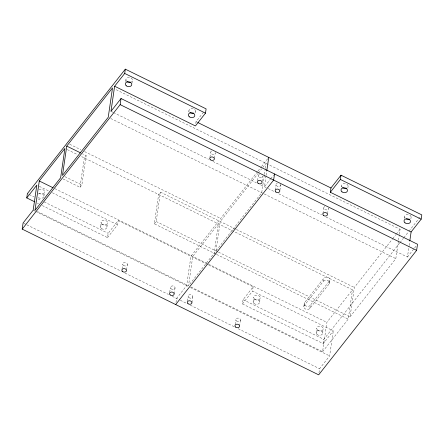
<?xml version="1.0" encoding="UTF-8"?>
<svg xmlns="http://www.w3.org/2000/svg" width="444" height="444" viewBox="0 0 444 444"><rect width="100%" height="100%" fill="white"/><g stroke="black" fill="none" stroke-linecap="round" stroke-linejoin="round"><path stroke-width="0.33" stroke-dasharray="2.22 1.67" d="M43.923 196.07L44.544 191.786M63.059 178.96L80.025 187.301L84.305 157.942L86.136 155.616L82.501 153.829M80.025 187.301L81.857 184.976L86.136 155.616M100.433 226.673L101.06 222.389M125.658 81.574L125.924 79.737M106.932 227.045L107.559 222.76M42.285 205.55L107.531 237.623L108.158 233.344L118.226 220.546L207.725 264.541M131.979 83.167L132.429 80.109M107.531 237.623L117.605 224.825L118.226 220.546M122.05 268.864L122.744 264.108M126.596 269.813L127.389 264.374M215.989 254.135L154.346 223.832L158.63 194.478L160.456 192.152L235.758 229.165M154.346 223.832L156.177 221.506L160.456 192.152M188.761 111.938L188.939 110.711M195.171 112.92L195.438 111.083M169.713 292.296L170.407 287.54M195.771 123.499L196.037 121.667L204.012 111.533M174.159 293.922L175.053 287.806M175.985 302.514L176.579 298.44L186.652 285.642L190.931 256.282L257.687 171.456M37.49 211.566L188.495 285.792L192.774 256.432L218.409 223.865L214.125 253.219M187.485 301.032L188.178 296.276M209.934 157.193L210.628 152.431M191.93 302.658L192.824 296.542M214.474 158.136L215.268 152.697A2.331 1.748 8.3 0 1 211.805 154.018A2.331 1.748 8.3 0 1 211.771 150.977M215.956 250.893L220.241 221.534L257.881 173.698M235.148 324.459L235.842 319.702M257.592 180.619L258.286 175.863M253.136 286.863L252.514 291.142L333.294 330.852L323.226 343.65L242.441 303.94L243.068 299.656L253.136 286.863L208.353 264.846M239.594 326.085L240.487 319.969M262.138 181.563L262.931 176.129A2.331 1.748 8.3 0 1 260.833 177.755A2.331 1.748 8.3 0 1 258.325 176.168A2.331 1.748 8.3 0 1 259.99 174.264M264.313 174.975L261.727 192.729L188.495 285.792M264.413 174.292L265.212 168.831M265.312 168.148L266.012 163.37L262.16 168.265M266.056 175.841L264.463 186.763L270.335 179.298M266.156 175.158L266.65 171.739M253.113 301.726L253.74 297.441M275.269 190.038L276.063 184.599M259.612 302.098L260.24 297.813M279.909 190.298L280.702 184.865M303.807 306.782L304.251 303.724M304.229 305.577L304.673 302.519L323.898 278.088A3.263 2.448 8.3 0 1 328.327 277.445A3.263 2.448 8.3 0 1 329.553 280.869L329.109 283.927L309.884 308.352A3.263 2.448 8.3 0 1 305.455 309.002A3.263 2.448 8.3 0 1 304.229 305.577L323.454 281.146L323.898 278.088M322.932 213.464L323.72 208.031M309.884 308.352L310.328 305.294L329.553 280.869M327.572 213.731L328.366 208.292A2.331 1.748 8.3 0 1 326.268 209.923A2.331 1.748 8.3 0 1 323.759 208.336A2.331 1.748 8.3 0 1 325.424 206.432M316.122 332.7L316.75 328.416M341.442 186.991L341.619 185.764M329.531 282.723L329.975 279.665M322.622 333.067L323.249 328.788M318.975 372.805L319.569 368.725L329.637 355.927L333.294 330.852M323.226 343.65L323.848 339.366L399.556 243.162M190.976 287.013L322.594 351.709L326.878 322.355L352.508 289.782L81.28 156.454M347.852 187.973L348.118 186.136M322.594 351.709L348.224 319.136L352.508 289.782M218.437 252.114L350.055 316.811L354.34 287.457L392.407 239.077M350.055 316.811L395.826 258.647L398.418 240.898M398.518 240.215L399.311 234.754M399.411 234.071L400.111 229.293L115.007 89.144M404.362 218.576L404.628 216.739M410.861 218.948L411.127 217.11M326.007 217.016L407.448 257.048L409.029 246.204M409.129 245.526L409.723 241.464M258.053 170.99L261.089 167.133M261.477 166.639L268.32 157.947M258.308 173.154L261.732 168.809M270.757 178.766L273.693 175.03M242.441 303.94L252.514 291.142M392.84 238.533L395.832 234.726M396.259 234.182L400.111 229.293M399.989 242.618L403.407 238.267M403.835 237.723L408.541 231.746M408.968 231.202L420.518 216.528M407.448 257.048L414.163 248.518M414.579 247.985L416.261 245.854M196.037 121.667L197.28 122.278M110.972 111.311L112.837 112.227M113.459 112.532L208.536 159.268M212.881 161.411L256.382 182.789M260.733 184.926L267.571 188.289M268.193 188.595L274.409 191.653M278.76 193.789L321.656 214.874M110.723 118.498L263.592 193.645M264.208 193.95L395.826 258.647M69.68 144.25L80.869 149.75M84.593 151.582L220.685 218.476M236.38 229.47L354.34 287.457M67.344 149.606L77.645 154.667M64.891 176.634L81.857 184.976M156.177 221.506L217.815 251.809M216.605 254.44L348.224 319.136M54.823 188.622L207.675 263.758M208.297 264.063L326.878 322.355M39.305 186.336L48.629 190.92M52.353 192.752L117.605 224.825M27.373 193.634L28.616 194.244M29.237 194.55L34.21 196.992M37.94 198.823L41.048 200.349M44.15 201.881L108.158 233.344M243.068 299.656L323.848 339.366M37.313 203.108L38.556 203.718M33.161 210.19L35.026 211.111M35.648 211.416L187.895 286.252M190.382 287.473L329.637 355.927M23.715 223.293L26.202 224.514M26.823 224.819L121.273 271.251M125.003 273.082L168.504 294.466M172.233 296.298L179.687 299.966M180.308 300.272L186.53 303.33M190.26 305.161L234.399 326.856M238.128 328.693L319.569 368.725M38.978 189.732A3.263 2.448 8.3 0 1 43.767 190.165A3.263 2.448 8.3 0 1 43.179 193.723A3.263 2.448 8.3 0 1 38.495 192.668M189.055 111.355A3.263 2.448 8.3 0 1 193.001 108.575A3.263 2.448 8.3 0 1 194.505 112.77M126.374 80.991A3.263 2.448 8.3 0 1 127.289 77.805A3.263 2.448 8.3 0 1 131.646 78.488A3.263 2.448 8.3 0 1 131.491 81.796M38.356 194.011A3.263 2.448 8.3 0 1 43.146 194.444A3.263 2.448 8.3 0 1 42.557 198.002A3.263 2.448 8.3 0 1 37.868 196.953M280.619 184.404A2.331 1.748 8.3 0 1 279.193 186.424A2.331 1.748 8.3 0 1 276.285 185.353A2.331 1.748 8.3 0 1 277.206 183.144M405.078 217.993A3.263 2.448 8.3 0 1 407.853 214.469A3.263 2.448 8.3 0 1 410.706 218.315M342.069 187.018A3.263 2.448 8.3 0 1 344.844 183.494A3.263 2.448 8.3 0 1 347.696 187.34M310.328 305.294A3.263 2.448 8.3 0 1 305.899 305.944A3.263 2.448 8.3 0 1 304.673 302.519M323.454 281.146A3.263 2.448 8.3 0 1 327.883 280.503A3.263 2.448 8.3 0 1 329.109 283.927M102.026 224.181A3.263 2.448 8.3 0 0 107.454 223.393A3.263 2.448 8.3 0 0 103.441 220.152A3.263 2.448 8.3 0 0 102.026 224.181M171.101 288.816A2.331 1.748 8.3 0 0 174.975 288.256A2.331 1.748 8.3 0 0 172.111 285.942A2.331 1.748 8.3 0 0 171.101 288.816M123.438 265.39A2.331 1.748 8.3 0 0 127.311 264.824A2.331 1.748 8.3 0 0 124.448 262.509A2.331 1.748 8.3 0 0 123.438 265.39M101.404 228.466A3.263 2.448 8.3 0 0 106.826 227.672A3.263 2.448 8.3 0 0 102.814 224.436A3.263 2.448 8.3 0 0 101.404 228.466M188.872 297.558A2.331 1.748 8.3 0 0 192.746 296.992A2.331 1.748 8.3 0 0 189.882 294.677A2.331 1.748 8.3 0 0 188.872 297.558M236.535 320.984A2.331 1.748 8.3 0 0 240.409 320.418A2.331 1.748 8.3 0 0 237.546 318.109A2.331 1.748 8.3 0 0 236.535 320.984M254.706 299.234A3.263 2.448 8.3 0 0 260.134 298.446A3.263 2.448 8.3 0 0 256.121 295.204A3.263 2.448 8.3 0 0 254.706 299.234M317.721 330.208A3.263 2.448 8.3 0 0 323.143 329.42A3.263 2.448 8.3 0 0 319.131 326.179A3.263 2.448 8.3 0 0 317.721 330.208M317.094 334.487A3.263 2.448 8.3 0 0 322.522 333.699A3.263 2.448 8.3 0 0 318.509 330.464A3.263 2.448 8.3 0 0 317.094 334.487M254.085 303.518A3.263 2.448 8.3 0 0 259.507 302.725A3.263 2.448 8.3 0 0 255.494 299.489A3.263 2.448 8.3 0 0 254.085 303.518"/><path stroke-width="0.67" d="M114.63 86.236L195.416 125.946L205.483 113.148L206.11 108.869L125.325 69.159L124.703 73.438L114.63 86.236L110.972 111.311L121.04 98.518L417.515 244.25L416.627 250.366L318.675 374.841L22.2 229.104L23.094 222.988L33.161 210.19L36.819 185.115L26.751 197.913L34.826 201.881M26.751 197.913L27.373 193.634L125.325 69.159M39.288 180.986L35.004 210.339L60.634 177.772L64.918 148.413L39.288 180.986L52.958 187.707M66.75 146.087L62.465 175.441L108.236 117.277L112.521 87.923L66.75 146.087L80.686 152.936M22.2 229.104L120.152 104.634L121.04 98.518M266.75 171.057L268.742 157.404M274.531 173.965L273.637 180.081L175.691 304.556M411.105 231.973L330.325 192.263L330.947 187.984L341.014 175.186L421.8 214.896L421.173 219.175L411.105 231.973L409.823 240.781M330.325 192.263L340.393 179.465L341.014 175.186M124.703 73.438L205.483 113.148M340.393 179.465L421.173 219.175M197.902 122.583L330.947 187.984M120.152 104.634L416.627 250.366M193.834 113.12A3.263 2.448 8.3 0 1 189.91 112.504M130.825 82.146A3.263 2.448 8.3 0 1 126.895 81.53M409.529 219.147A3.263 2.448 8.3 0 1 406.277 218.964M346.514 188.173A3.263 2.448 8.3 0 1 342.59 187.557M258.092 183.261A2.331 1.748 8.3 0 0 261.966 182.695A2.331 1.748 8.3 0 0 259.096 180.381A2.331 1.748 8.3 0 0 258.092 183.261M170.207 294.933A2.331 1.748 8.3 0 0 174.081 294.372A2.331 1.748 8.3 0 0 171.218 292.058A2.331 1.748 8.3 0 0 170.207 294.933M210.428 159.829A2.331 1.748 8.3 0 0 214.302 159.263A2.331 1.748 8.3 0 0 211.438 156.954A2.331 1.748 8.3 0 0 210.428 159.829M122.55 271.506A2.331 1.748 8.3 0 0 126.423 270.94A2.331 1.748 8.3 0 0 123.554 268.626A2.331 1.748 8.3 0 0 122.55 271.506M126.274 85.814A3.263 2.448 8.3 0 0 131.696 85.02A3.263 2.448 8.3 0 0 127.683 81.785A3.263 2.448 8.3 0 0 126.274 85.814M189.283 116.789A3.263 2.448 8.3 0 0 194.711 115.995A3.263 2.448 8.3 0 0 190.698 112.759A3.263 2.448 8.3 0 0 189.283 116.789M187.984 303.674A2.331 1.748 8.3 0 0 191.858 303.108A2.331 1.748 8.3 0 0 188.989 300.793A2.331 1.748 8.3 0 0 187.984 303.674M275.863 191.997A2.331 1.748 8.3 0 0 279.737 191.431A2.331 1.748 8.3 0 0 276.873 189.116A2.331 1.748 8.3 0 0 275.863 191.997M235.642 327.1A2.331 1.748 8.3 0 0 239.516 326.534A2.331 1.748 8.3 0 0 236.652 324.22A2.331 1.748 8.3 0 0 235.642 327.1M323.526 215.423A2.331 1.748 8.3 0 0 327.4 214.857A2.331 1.748 8.3 0 0 324.531 212.548A2.331 1.748 8.3 0 0 323.526 215.423M341.963 191.841A3.263 2.448 8.3 0 0 347.391 191.048A3.263 2.448 8.3 0 0 343.379 187.812A3.263 2.448 8.3 0 0 341.963 191.841M404.978 222.816A3.263 2.448 8.3 0 0 410.4 222.022A3.263 2.448 8.3 0 0 406.388 218.787A3.263 2.448 8.3 0 0 404.978 222.816"/></g></svg>
